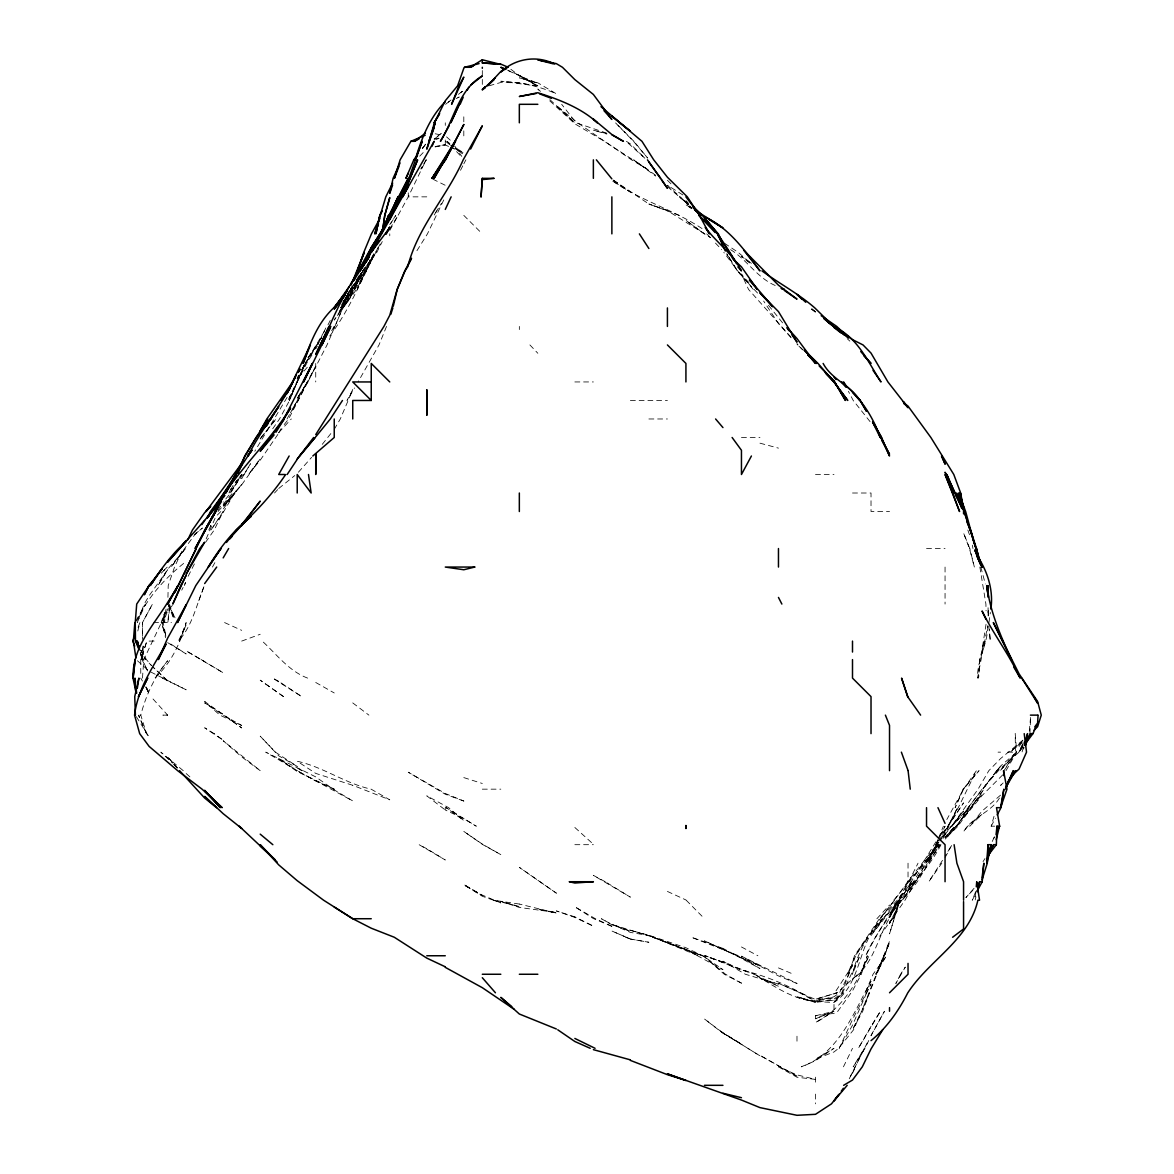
<?xml version="1.0" encoding="UTF-8"?>
<svg xmlns="http://www.w3.org/2000/svg" width="1174" height="1174" viewBox="0 0 1174 1174"><rect width="100%" height="100%" fill="white"/><g stroke="black" fill="none" stroke-linecap="round" stroke-linejoin="round"><path stroke-width="0.75" stroke-dasharray="5 3.75" d="M142.465 636.044L142.48 622.572L152.488 604.067L142.48 622.572L142.465 639.404M988.493 615.851L988.537 607.428M164.786 612.476L164.668 622.572L164.976 612.476M167.941 597.331L168.205 585.562L174.53 567.057L183.159 548.537M1029.965 733.633L1030.581 716.815L1029.114 733.633M143.345 646.14L142.406 659.597L147.63 670.941M142.48 678.102L143.786 659.597L169.496 605.593M975.843 891.814L975.11 900.223L975.932 896.863M169.335 605.755L167.838 622.572L169.995 605.755M987.774 625.947C987.877 644.1 976.959 659.803 977.516 678.102L987.642 625.947M142.993 646.14L141.1 659.597L146.853 641.092L140.733 659.597L140.763 676.429M988.963 622.572L990.386 612.476M986.043 624.26L982.066 649.589L984.252 641.092L979.762 659.597L978.588 678.102L979.82 659.597L985.338 641.092M166.092 609.115L163.025 622.572L164.037 614.163L161.176 622.572L165.872 636.044M137.813 630.996L139.911 622.572L137.96 627.62M994.671 826.188L991.179 826.188L995.053 812.731M352.317 286.456L341.957 307.911L334.238 320.076L356.514 289.406L380.611 243.135M1023.508 747.104L1022.011 752.152L1024.124 747.515M378.189 247.332C362.546 277.299 349.823 309.775 329.072 336.923M136.331 716.668L149.127 737.052L146.501 733.633L140.777 715.127C145.87 695.36 154.601 676.591 167.633 660.786L154.586 678.102C171.008 663.515 180.312 643.367 186.152 622.572L179.343 641.092L186.152 624.759L178.389 641.092C192.595 625.625 196.557 604.39 204.408 585.562L197.57 604.067M370.162 259.483L366.361 270.901L347.783 293.676M359.229 275.949C355.355 289.098 349.104 302.012 339.389 311.814M943.309 838.265L957.485 807.668L942.414 837.649M368.841 262.741C366.229 275.802 352.42 281.951 347.783 294.028L352.743 286.074L343.16 301.747L346.902 295.569M184.406 585.562L185.565 582.553L181.735 590.184M871.02 988.816L889.525 942.839L876.391 974.259L884.712 955.753L889.525 940.946L861.657 1011.284M215.077 518.248L205.377 540.715M975.609 891.814L972.248 900.223L975.521 894.148M373.875 254.01C364.732 274.599 353.095 294.395 338.728 311.814M937.923 839.645C923.542 883.729 883.949 913.269 865.781 955.753C878.988 929.529 894.867 904.611 913.225 881.718L871.02 935.546L889.525 909.997L898.829 900.223L889.525 915.397L908.03 882.29L924.231 863.198L939.097 841.641M938.613 837.972L943.382 826.188M386.525 326.431L378.997 344.936L358.07 381.946M302.466 368.269L304.213 365.055L289.552 400.466L279.5 418.971L272.72 428.774M304.169 365.129L289.318 400.466L300.28 374.77M284.211 424.577L288.628 418.971L327.047 344.936L342.793 307.911L352.743 289.89M334.913 326.431L342.808 307.911L371.248 259.072L362.839 270.901L376.81 252.381L382.284 241.58M883.846 955.753L875.731 974.259L886.443 955.753L873.03 974.259L865.238 992.778L871.02 981.303C853.234 1013.089 838.852 1053.694 801.299 1066.814L815.49 1060.709L833.995 1048.309L815.49 1059.095L833.995 1051.977L838.647 1048.309L853.557 1029.789L869.552 992.778L862.699 1011.284L852.5 1029.789L861.481 1011.284M210.85 525.409L208.796 530.032L210.909 525.409M305.622 363.441L287.982 400.466L306.634 363.441L313.913 351.848M359.655 275.523L353.33 289.406L340.651 307.911L352.743 289.406L361.489 272.441L341.429 307.911L352.743 289.406L359.508 275.523M363.045 270.901C356.544 285.209 350.336 300.353 339.227 311.814M871.02 1035.453L884.462 1011.284L871.02 1035.761M1022.701 744.419L1019.091 752.123L1000.571 768.266L982.066 789.163L963.561 813.964L951.879 826.188L963.561 813.377L1000.571 766.064L1016.757 752.152L1000.571 770.247M231.117 488.384L228.93 493.007L233.964 483.761M301.043 373.141L304.858 365.055M868.775 1040.472L865.033 1048.309L853.204 1066.814L864.343 1048.309L848.978 1079.332L868.511 1040.267M852.5 1073.33L855.626 1066.814M325.829 327.972L317.596 344.936L320.267 340.299M1023.024 743.377L1019.091 751.492L1022.715 745.534M843.446 1066.814L852.5 1048.309M443.772 199.947L427.439 233.875L415.889 252.381M194.385 563.96L187.635 577.3M937.41 841.611L926.535 863.198L938.026 844.693M940.462 835.448L945.055 826.188L938.804 838.529M347.02 295.569L340.827 307.911L350.659 289.406M297.213 400.466L315.733 366.171L307.911 381.946L297.213 398.338L307.28 381.946L297.213 402.183L290.594 412.866M908.691 881.718L918.024 863.198M327.972 324.875L330.32 320.253M938.011 840.07L935.678 844.693L963.561 802.869L947.888 826.188L938.657 837.708M287.102 397.384L254.773 451.271M341.619 304.829L343.967 300.206M460.516 170.289L462.982 165.461M463.803 163.846L465.917 159.84M297.213 378.879L298.856 375.797M302.114 369.619L304.565 364.982L302.672 368.064M136.712 621.031C147.63 597.214 165.549 577.403 186.152 561.451M991.179 826.188L995.449 818.146M297.213 378.468L298.827 375.46M302.041 369.458L304.462 364.938L302.114 369.34M945.055 857.622L952.041 844.693L945.055 856.022M212.465 567.057L214.989 562.419M389.768 230.515L408.273 196.792L426.118 159.84L420.908 169.085L426.323 159.84M297.213 378.189L298.856 375.24M371.248 258.295L373.714 253.863M287.028 418.971L289.567 414.393M290.418 412.881L297.213 400.686L292.018 409.829M939.948 840.114L958.278 807.668L976.445 770.658L963.561 789.163L946.816 819.54M277.856 434.439L260.202 460.252L248.418 474.501L260.202 458.814L241.697 484.818L223.177 507.065L234.609 493.007L223.75 511.526L210.997 530.032L223.177 511.526L214.196 530.032L204.658 543.621M278.708 432.927L282.259 426.72M135.729 621.031L145.503 604.067L137.226 622.572L144.197 604.067L149.127 595.732L167.633 569.801L157.991 585.562L167.633 569.317L185.595 548.537L171.066 567.057L196.087 532.923M324.523 331.053L305.079 363.441M1006.001 770.658L1016.699 752.152L1015.202 733.633L1015.437 752.152L1004.944 769.117M334.238 429.361L340.299 418.971L352.743 389.695L347.02 400.466L354.519 387.948M889.525 922.559L892.343 918.728L889.525 923.542L900.84 900.223L892.959 918.728L899.827 900.223L908.03 883.318L938.364 844.693M942.502 860.337L928.781 881.718L941.783 863.198M361.812 272.427L346.403 296.523M356.368 279.999L359.083 275.45M315.733 348.942L317.332 346.271M940.99 844.693C927.489 871.622 903.32 890.919 889.525 917.73L898.741 900.223L889.085 918.728C877.301 939.185 873.03 964.823 852.5 979.277L857.827 974.259L837.194 992.778L815.49 999.25L836.915 992.778L833.995 993.894L852.5 965.527L847.481 974.259L855.2 955.753L867.513 937.248L855.67 955.753L841.831 992.778L833.995 999.118L815.49 1002.449L796.985 996.638L815.49 1002.273L796.985 997.298L815.49 1001.393C792.744 986.967 767.679 976.298 741.454 969.871L754.544 974.259L705.354 955.753L741.454 970.076L722.949 961.198L745.387 974.259L778.465 984.164L759.96 978.221L778.465 986.277L754.324 974.259C773.461 985.676 792.538 999.529 815.49 1001.393L796.985 991.34L778.465 983.313L815.49 999.47L833.995 997.68L815.49 1000.879L833.995 996.77L839.527 992.778L848.773 974.259L854.496 955.753L879.385 918.728L897.23 900.223L908.03 887.001L937.6 839.102M321.72 337.217L305.269 363.441M390.619 223.823L395.755 215.37L389.768 224.586M436.816 210.733L433.984 215.37L441.527 203.263M301.938 369.605L315.733 347.078L308.234 357.498M362.707 270.901L364.615 267.804M389.768 228.901L398.059 215.37M1022.877 745.974L1019.091 752.152L1023.346 746.444M242.989 474.501L229.84 493.007L241.697 474.501L235.226 482.441M983.034 861.657L984.942 858.576M218.056 510.176L220.624 506.155M361.812 272.295L356.368 280.747L361.841 272.295M297.213 398.338L307.779 381.946M305.387 363.441L315.733 347.621M936.793 844.693L938.862 842.184L907.59 881.718C887.705 911.67 860.586 937.835 852.5 974.259L859.852 955.753L842.55 992.778L833.995 1002.2L843.328 992.778L833.995 1000.365L815.49 1001.583L833.995 1002.464C862.861 983.342 857.152 941.504 882.481 918.728L871.02 933.653L882.643 918.728L908.03 894.06L917.364 881.718L939.772 844.693L927.621 863.198L940.213 844.693M315.733 346.55L321.617 337.818M1003.99 770.658L1016.567 752.152L1005.619 752.152M260.202 438.827L276.037 418.971L260.202 438.489M307.926 357.894L315.733 346.8M260.202 438.959L261.244 437.476M938.554 844.693C925.728 858.062 921.282 877.081 908.03 889.877L914.062 881.718L902.586 900.223L924.393 863.198L938.496 844.693L926.535 861.467L937.967 844.693L925.89 863.198L905.007 900.223L879.003 937.248M951.087 826.188L939.89 840.922L963.561 811.043L951.6 826.188L978.089 789.163L988.831 770.658L1000.571 758.595L1022.906 740.148M422.625 148.262L425.736 143.918L422.464 148.364M894.691 900.223L879.664 918.728M422.625 148.364L425.736 144.064M889.525 922.603L892.343 918.728M235.138 483.042L241.697 474.501L230.691 493.007L223.177 502.134M1002.743 774.84L982.066 795.561L963.561 817.999L983.9 789.163L958.028 826.188L945.055 838.984M362.751 270.901L371.248 259.982L364.967 270.901L357.234 289.406L370.588 259.938L365.598 270.901L350.16 289.406M1019.091 746.415L1022.686 741.704M322.263 444.344L332.066 432.061M893.707 900.223L908.03 882.672M999.441 798.085C990.797 812.687 971.867 817.089 963.561 831.75L967.743 826.188L982.066 814.301L969.739 826.188L982.066 811.073L1000.571 795.121M223.177 504.262L232.599 493.007M945.055 837.708L954.932 826.188L945.055 837.267L956.047 826.188L982.066 794.358L969.519 807.668L956.737 826.188L968.521 807.668L957.192 826.188L945.055 839.263L956.12 826.188L945.055 837.018M298.328 377.661L308.336 366.024M172.387 605.446L167.633 610.95L163.171 622.572L165.96 636.044L161.865 622.572L165.563 637.717M974.053 888.322L965.894 897.582L974.699 888.322M1001.716 768.955L1016.567 752.152M298.416 472.212L311.609 457.346M1022.422 740.97L1010.139 752.152L1022.906 741.322M218.041 511.526L241.697 484.539L223.177 505.906L234.961 493.007L223.177 509.12L217.322 515.092M274.525 493.007L277.666 489.617M876.875 918.728L889.525 905.007M278.708 432.575L291.299 418.971M419.72 156.171L424.43 151.299M161.22 573.22L167.266 567.057L161.22 573.117M1003.154 782.941L1000.571 785.391L1003.227 783.131M434.409 139.06L441.219 133.41L434.116 139.06M194.517 534.537L202.412 528.036L194.561 534.537M278.708 488.487L294.747 475.573M445.562 104.31L451.168 99.981M448.263 102.138L451.08 99.981M456.143 98.631L459.21 97.016L456.084 98.631M815.49 1018.783L833.643 1011.284L815.49 1022.554C842.257 1009.009 857.402 982.183 868.951 955.753L860.087 974.259L867.337 955.753L861.334 974.259L852.5 990.856L837.81 1011.284L833.995 1013.367L815.49 1015.789L815.49 1018.783L833.995 1011.284L833.995 1000.233M435.98 139.515L439.076 138.297M241.697 641.092L260.202 634.268M434.776 139.148L438.284 138.062M489.103 85.79L500.814 82.488L519.334 82.855L535.417 85.79L500.814 81.241C519.935 81.989 538.866 85.907 556.344 93.817L537.839 82.826L519.334 77.851L537.839 83.237L519.334 75.899L537.839 85.79L519.334 75.268L507.55 70.147M815.49 1015.789L833.995 1011.284M435.202 146.955L445.284 144.651L435.202 146.53M435.202 146.691L445.284 145.004L448.659 146.442M426.778 196.85L408.273 196.85L408.273 190.349M574.849 381.946L593.369 381.946M630.379 400.466L667.419 400.466M648.884 418.971L667.419 418.971M741.454 437.476L759.96 437.476M815.49 474.501L833.995 474.501M852.5 493.007L871.02 493.007L871.02 511.526L889.525 511.526M926.535 548.537L945.055 548.537M153.53 622.572L171.477 622.572M149.127 641.092L155.716 641.092M139.75 715.127L140.777 715.127M998.047 752.152L1000.571 752.152M482.309 789.163L500.814 789.163M446.076 807.668L445.284 807.668L445.284 809.987L463.803 818.733L476.306 826.188L446.076 807.668L463.803 820.567L448.659 807.668L426.778 795.84L445.284 809.987M574.849 844.693L593.369 844.693M167.633 715.142L162.893 715.127L167.633 715.127L150.888 696.622M630.379 939.024L648.884 942.267L630.379 939.039L611.874 931.011L630.379 939.039L625.713 937.248M435.202 133.777L441.923 135.083M606.826 133.601L593.369 130.197L606.826 134.056M759.96 443.17L778.465 448.13M606.826 133.176L576.155 122.815L561.686 104.31M463.803 777.599L482.309 783.484M667.419 943.001L704.429 956.575L648.884 935.854L611.874 924.452L601.396 918.728L611.874 924.76L630.379 931.217L611.874 924.32L630.379 932.405L648.884 935.575L630.379 930.322L648.884 935.238L685.924 947.756L702.903 955.753L722.949 969.665L685.924 949.414L648.884 935.414L698.192 955.753L685.924 949.414L652.524 937.248M679.218 215.37L648.884 204.012L611.874 179.108L630.379 192.081L611.874 180.488C640.285 200.622 674.419 209.867 703.006 229.224M667.419 210.425L648.884 204.012L667.419 210.66L710.608 237.647M685.924 949.561L702.14 955.753M778.465 967.904L793.448 974.259M450.332 147.161L463.803 152.899L451.462 145.18M307.632 678.102C288.936 671.161 276.521 654.138 262.228 641.092M508.533 70.792L519.334 75.694L508.225 67.285M224.572 622.572L241.697 630.35M667.419 891.433L685.924 899.959M432.78 179.123L445.284 185.301M162.276 678.102L186.152 689.798L149.127 671.176M741.454 946.963L757.876 955.753M315.733 682.476L334.238 692.968M201.209 659.597L223.177 672.775L186.152 650.866L204.658 661.564M690.503 207.431L685.924 204.775L691.501 208.634M722.949 1032.959L759.96 1055.822L722.949 1032.959L704.429 1018.959L722.949 1033.267L741.454 1044.112L718.429 1029.789M730.58 249.666C746.987 259.748 757.127 277.812 775.383 285.561M167.633 642.618L186.152 653.933L167.633 641.987M449.921 144.211L445.284 141.32L449.569 144.431M682.828 194.928L667.419 185.257L688.522 204.614M626.417 141.32L630.379 143.932L645.274 158.607L626.109 141.32M724.475 243.253L738.211 252.381L751.742 264.033M751.419 263.343L741.454 256.431L751.155 264.223M815.49 311.888L809.84 307.911L815.49 312.284M455.263 148.584L462.38 153.765L455.424 148.071M655.664 175.293L633.652 159.84L655.562 176.085M352.743 702.903L368.9 715.127M449.847 143.566L447.059 141.32L449.451 143.903M183.247 770.658L160.853 752.152L172.461 763.056M688.522 204.217L685.924 201.987L691.779 208.062M812.188 308.865L815.49 311.741M540.51 91.396L537.839 89.048L540.363 91.587M549.887 99.614L574.849 122.815L556.344 105.572L577.667 122.815L631.524 159.84L648.884 170.201L604.39 141.32L574.849 123.813L547.95 99.218M667.419 186.637L688.346 204.555M186.152 773.534L191.553 778.347M446.546 136.859L451.55 141.32M137.446 660.757L147.836 670.016M574.849 827.479L593.369 844.267M748.924 282.582L737.213 270.901L726.853 253.922M847.217 338.684L849.859 341.135M688.478 203.263L685.924 200.842L688.302 203.263M667.419 180.268L671.279 184.098M798.966 346.198L802.781 349.984M463.803 215.37L482.309 233.875M686.203 900.223L704.429 918.655M800.551 347.475L803.045 350.013M149.127 663.119L151.549 665.629L146.427 659.597L141.188 650.337M173.679 764.318L177.289 768.119M529.9 344.936L537.839 353.286M706.748 233.875L710.49 237.823M715.465 243.077L721.702 249.651M754.119 289.406L758.8 294.366M751.815 286.94L741.454 275.861L723.815 252.381M791.129 337.73L778.465 323.598L763.658 301.087M450.64 145.194L461.411 156.817M790.865 337.026L748.542 289.406L741.454 273.997L747.897 282.406M688.346 204.76L679.585 196.85L685.924 201.84L691.75 208.605M727.044 255.022L729.436 257.678M753.268 289.406L737.551 270.901L726.882 253.922M782.574 322.85L768.251 305.035M796.985 343.659L798.071 344.936M796.985 344.011L797.689 344.936M870.051 421.613L853.219 400.466L848.406 391.324M454.617 145.84L461.764 156.391M140.763 678.102L142.436 681.067M145.781 686.995L149.127 692.924L146.046 686.995M168.616 605.608L175.117 617.95L168.909 605.608M140.675 650.337L145.415 659.597L140.939 650.337M147.542 670.941L141.981 659.597L140.293 652.861L143.213 659.597L140.88 652.861M146.046 687.568L149.127 693.863L146.471 687.568M168.117 604.067L173.84 619.212M967.831 530.032L970.194 536.767M980.774 567.057L985.353 583.948M169.496 604.067L174.09 619.212M140.249 652.861L142.23 659.597L140.44 652.861M979.864 567.057L985.911 604.067L986.057 610.803M972.336 545.176L972.967 548.537M988.787 625.947L990.284 641.092L989.447 629.308M945.055 567.057L945.055 604.067M908.03 863.198L908.03 881.718M815.49 1077.16L815.49 1085.319M815.49 1094.109L815.49 1103.839M796.985 1036.202L796.985 1041.177M519.334 326.431L519.334 329.556M482.309 70.543L482.309 77.631M482.309 79.406L482.309 85.79M463.803 116.813L463.803 122.815M463.803 130.872L463.803 137.329M445.284 122.815L445.284 125.413M445.284 140.029L445.284 145.004M389.768 233.875L389.768 235.798M315.733 363.441L315.733 381.946M899.827 900.223L889.525 933.888L899.827 900.223M866.676 992.778L852.5 1025.269L839.19 1048.309L852.5 1019.56L871.02 983.929L866.676 992.778M361.489 272.573L354.489 289.406L361.489 272.573M963.062 789.163L955.122 807.668L963.561 789.163L979.057 770.658L963.062 789.163M994.378 836.989L992.177 841.611L994.422 836.989M900.561 974.259L895.835 983.519L905.301 967.097L900.561 974.259M911.083 881.718L908.03 887.324L911.127 881.718M871.02 1026.34L858.355 1048.309L880.383 1011.284L871.02 1026.34M244.045 474.501L241.697 478.596L250.473 463.701L244.045 474.501M334.238 326.489L331.435 331.097L334.238 326.489M996.697 770.658L982.814 789.163L1000.571 766.534L996.697 770.658M462.395 91.308L458.183 94.566L462.38 91.308M815.49 1079.39L796.985 1077.248L778.465 1066.814L796.985 1074.885L815.49 1079.39M519.334 904.053L493.784 900.223L519.334 906.548L500.814 901.294L519.334 907.443L556.344 912.506L537.839 909.292L556.344 913.079L519.334 904.053M352.743 785.289L315.733 773.402L297.213 761.251C323.29 766.945 345.171 783.454 371.116 789.163L389.768 799.832L352.743 785.289M722.949 948.387L691.427 937.248L738.622 955.753L759.96 968.565L736.509 955.753L704.429 940.814L737.023 955.753L722.949 948.387M574.849 916.865L556.344 910.921L574.849 917.437L593.369 926.139L574.849 916.865M722.949 962.049L704.429 955.753L722.949 962.21M493.462 900.223L482.309 896.261L463.803 884.448L482.309 895.674L463.803 884.829L482.309 895.087L500.814 902.909L493.462 900.223M463.803 801.05L445.284 794.24L408.273 772.228L445.284 793.492L463.803 801.05M796.985 983.46L778.465 975.932L741.454 956.179L796.985 983.46M759.96 965.953L736.509 955.753L759.96 965.953M611.874 926.315L593.369 918.567L574.849 906.798L595.379 918.728L611.874 926.315M334.238 789.163L315.733 780.989L297.213 770.746L352.743 800.932L334.238 789.911L315.733 776.894L265.764 752.152L297.213 770.658L278.708 758.668L297.213 771.538L334.238 789.163M241.697 725.459L219.89 715.127L204.658 701.48L241.697 727.953L223.177 714.188L204.658 702.903L223.177 715.127L241.697 725.459M302.202 770.658L297.213 768.104L302.202 770.658M741.454 983.137L724.255 974.259L704.429 956.751L725.561 974.259L741.454 983.137M426.778 848.729L419.118 844.693L445.284 859.984L426.778 848.729M278.708 681.316L272.676 678.102L301.777 696.622L278.708 681.375M796.985 1076.176L759.96 1055.382L796.985 1076.176M605.212 881.718L593.369 875.349L630.379 897.141L605.212 881.718M500.814 854.628L482.925 844.693L463.803 831.412L482.309 844.091L500.814 854.628M297.213 766.387L278.708 755.807L260.202 736.157L275.406 752.152L297.213 766.387M536.767 85.79L519.334 75.268L536.767 85.79M214.138 733.633L204.658 727.792L223.177 740.192L214.138 733.633M556.344 893.135L519.334 867.366L556.344 893.135M167.633 680.847L152.767 666.876L167.633 680.847M283.536 696.622L260.202 680.172L283.536 696.622M704.429 233.875L685.924 220.33L704.429 233.905M260.202 770.658L241.697 756.907L223.177 740.735L260.202 770.658M633.916 141.32L615.484 122.815L633.476 141.32L647.71 158.094L633.916 141.32M177.289 767.899L167.633 756.863L177.186 767.899M146.515 733.633L138.488 715.127L146.501 733.633M969.827 548.537L963.561 533.025L969.431 548.537L974.361 567.057L969.827 548.537M988.112 615.851L988.068 607.428L988.112 615.851"/><path stroke-width="1.5" d="M987.906 844.693L987.085 863.198L991.164 844.693L987.906 844.693L987.29 863.198L982.066 879.84M987.569 856.081L996.359 844.693L996.975 826.188L999.617 826.188L996.506 807.668L1000.453 807.668M825.293 372.701L834.685 381.946L845.441 400.466L833.995 380.992L819.188 365.95M1025.489 743.597L1032.944 733.633L1037.596 723.067L1038.08 715.127M482.309 178.345L481.047 196.85L482.309 178.345L494.181 178.345L482.309 179.622M134.834 622.572L133.381 641.092L135.905 657.91M133.161 678.102C131.811 649.266 152.077 626.828 166.635 604.067L178.228 585.562L196.219 548.537L178.228 585.562L167.633 604.067L177.861 585.562L175.043 592.283M976.284 886.766L976.724 881.718L979.542 900.223L977.883 900.223C968.99 940.051 929.265 960.009 908.03 992.47L907.796 992.778C898.594 1010.887 886.854 1027.72 871.02 1040.634M982.198 881.718L983.841 863.198L982.066 877.785M996.095 834.597L996.975 826.188M133.352 676.429L135.157 659.597L132.985 678.102L136.272 693.247M382.607 230.515L384.734 215.37L389.768 197.614L384.793 215.37L382.621 230.515L385.776 224.014M990.856 609.115C993.615 590.566 987.701 571.738 977.516 556.241M1001.04 807.668L1003.858 789.163L1000.879 805.995M137.329 688.199L138.899 678.102L134.746 696.622L135.406 715.127M1025.562 745.417L1027.543 733.633L1025.533 740.368M393.275 306.223L397.267 289.406L405.045 270.901L408.273 265.852M996.256 839.645L999.485 826.188L997.298 830.81L999.617 826.188M977.179 891.814L979.644 881.718L981.948 881.718M390.795 314.353L392.879 307.911M988.948 851.429L991.164 844.693M354.343 280.293L363.779 252.381L371.454 233.875L379.965 218.452M392.6 184.993L389.768 193.314L393.085 178.345L400.055 162.922M383.957 228.827L388.535 215.37L381.242 233.875M1000.571 807.668L1006.969 789.163L1003.565 770.658L1003.946 775.706M238.249 472.946L244.72 455.996L267.76 418.971L260.202 430.873L266.836 418.971L292.737 381.946M351.099 285.047L364.278 252.381L353.433 281.1M378.483 223.779L374.667 233.875L385.806 196.85L392.688 183.012M434.087 127.863L426.778 149.171L434.38 122.815L445.284 100.759L457.611 85.79L463.803 68.283L464.493 67.285L479.065 63.631M398.881 166.561L394.391 178.345L400.129 159.84L410.885 141.32L425.193 135.245M134.687 636.044L132.735 641.092L134.716 646.14M398.514 196.85L389.768 215.37L408.273 178.345L388.902 215.37L383.678 228.827L398.001 196.85L389.959 215.37M977.634 886.766L979.644 881.718M432.105 146.148L434.101 141.32L402.609 196.85L417.621 159.84L402.638 196.85L408.273 186.534L371.248 252.381L374.99 246.687M367.374 255.756L371.248 248.374M1005.502 789.163L1013.323 770.658L1005.575 787.622M460.12 104.31L463.187 97.266M382.592 230.794L389.313 215.37L381.711 232.335M470.627 149.039L482.309 125.809L463.202 159.84C447.147 196.102 418.707 225.863 408.273 264.722L411.472 258.559M366.361 261.641L371.248 250.884L378.322 240.963M286.471 394.288L310.406 344.936L303.141 363.441C310.083 343.248 317.655 322.923 333.636 307.911L342.999 296.244M1025.533 744.433L1030.479 733.633L1032.944 733.633M408.273 173.194L405.911 178.345L413.82 159.84L417.063 155.54M986.483 860.116L993.586 844.693L996.359 844.693M207.563 517.763L210.469 511.526L235.695 477.348M445.284 209.427L451.139 196.85M388.946 215.37L380.244 233.875L372.231 246.936M287.527 392.747L292.634 381.946M187.708 539.908L192.419 530.032L204.658 512.671L210.704 506.229L205.949 511.526L243.561 460.986M330.114 327.972L322.014 344.936C334.311 311.873 350.615 281.085 371.145 252.381L389.768 227.624L385.923 233.875L389.768 227.008L386.202 233.875M208.576 516.413L251.603 450.302L247.905 455.996C261.01 430.08 279.485 407.745 292.942 381.946L289.875 388.124M204.658 530.707L195.941 548.537L204.658 530.281L215.59 511.526L195.075 548.537L218.188 507.3M405.881 188.075L389.768 219.333L408.273 179.916L422.214 141.32L415.214 159.84C421.319 138.943 429.699 117.283 445.284 101.698M148.878 585.562L144.314 594.807L149.127 585.562L162.32 568.465L150.257 585.562C160.618 569.639 171.859 553.967 186.152 541.287L167.633 562.082L212.391 511.526L222.106 499.155M166.092 644.174L158.329 659.597L167.633 638.128L186.152 604.786L177.553 622.572L195.809 585.562L220.961 548.537L208.282 567.057C219.714 547.92 233.641 530.076 251.236 516.252L236.312 530.032L226.465 542.476M330.863 326.431L303.596 381.946L312.313 363.441L283.859 418.971L290.565 408.17M241.697 465.286L225.834 493.007L245.161 455.996L256.123 437.476L270.856 418.971L278.708 406.644L264.311 427.351M997.166 814.932L1000.571 808.504M751.419 455.996L741.454 474.501L741.454 450.273L732.106 437.476M977.15 891.11L982.066 881.997M411.472 258.28L404.781 270.901L397.135 289.406L389.768 315.248L383.927 326.431L315.733 434.6M293.397 380.552L296.45 374.917M391.705 215.37L371.248 247.597L350.909 284.167M207.343 517.91L231.704 483.042L224.924 493.007L205.054 530.032L215.693 511.526M293.632 380.361L295.422 377.177M289.142 455.996L278.708 474.501L284.651 474.501M449.231 125.589L440.426 141.32C454.294 119.44 458.564 89.62 482.309 75.928L471.126 84.704M445.284 158.255L455.072 141.32L431.973 178.345L444.183 159.84M165.857 644.174C153.163 666.671 137.681 688.8 134.555 715.127L139.677 733.633L149.127 746.415L177.641 770.658L202.06 789.163L222.135 807.668L204.658 790.924L220.316 807.668L204.658 790.249M1005.751 787.622L1015.539 770.658L1011.504 776.352M223.177 557.899L228.651 548.537M467.193 90.105L468.881 87.228M236.062 474.501L224.924 493.007C245.117 463.481 271.429 438.562 290.404 408.17M439.678 113.555L434.057 122.815L438.738 115.243M208.899 515.709L211.452 511.526L206.595 517.969M370.324 254.024L360.08 270.901L369.399 256.636M882.701 1029.789L871.02 1048.969L862.318 1066.814L852.5 1080.051L843.636 1085.319M1026.678 739.811L1030.479 733.633M353.594 280.527L369.311 256.636M990.709 849.316L993.586 844.693M389.768 218.291L371.248 247.597M266.498 426.103L268.288 423.242M342.47 400.466L330.334 418.971L315.733 436.86M298.181 372.496L300.104 369.472M217.792 507.3L215.091 511.526L219.127 505.701M219.582 504.482L221.387 501.665M376.854 243.84L378.718 240.993M287.16 474.501L297.213 459.357M152.752 581.849L149.127 585.547L136.712 604.067L135.245 622.572L135.465 641.092L138.987 649.501M298.196 372.085L300.133 369.194M201.84 524.617L204.658 520.552M274.129 434.864L260.202 451.33L284.211 418.971L275.963 432.237M349.074 286.779L334.238 307.911L342.999 296.523M251.926 450.156L247.773 455.996L251.926 450.317M839.205 1094.124L831.486 1103.839L815.49 1114.317L796.985 1115.3L759.96 1107.61L741.454 1100.053L667.419 1073.843L685.924 1080.476L667.419 1074.68L630.379 1060.401M841.288 1091.189L843.372 1088.254M223.177 497.791L224.894 495.399M289.435 389.078L281.202 400.466L289.729 389.078M285.664 474.501C273.175 493.007 258.207 509.619 241.697 524.617L260.202 501.122L241.697 525.688M1034.705 726.985L1036.627 724.329M204.658 583.566L216.706 567.057M838.163 1095.269L833.995 1100.948L847.202 1085.319M1007.644 782.045L1016.068 770.658L1012.193 774.341M299.546 455.996L315.16 437.476L297.213 459.019L313.649 437.476M264.458 427.351L270.856 418.971M232.467 535.403L241.697 525.233M345.185 293.676L347.387 290.829L345.185 293.515M229.928 538.881L232.188 536.357M485.376 86.817L482.309 89.899L495.325 77.88M152.752 581.6L149.127 585.562M889.525 992.778L908.03 974.259L908.03 963.399M1034.074 730.184L1037.596 726.735L1041.265 715.127L1037.596 701.465L1019.091 673.861L993.321 622.572L1011.474 659.597C1000.541 635.912 990.196 611.639 986.718 585.562L987.451 592.283M494.195 79.583L487.577 85.79L500.814 71.467L507.491 67.285L500.814 71.981C515.283 58.451 536.914 54.943 554.656 64.1M485.038 87.008L482.309 89.429L485.023 87.977M1011.196 776.322L1019.091 769.014L1026.531 752.152L1024.212 733.633M952.613 937.248L963.561 928.957L963.561 901.617M410.885 141.32L414.613 141.32L425.428 133.161M312.812 455.996L334.238 437.476L334.238 418.971M464.493 67.285L470.202 67.285L482.309 59.771L500.814 64.453M414.613 141.32L419.177 138.796M470.202 67.285L473.239 66.17M536.151 93.494L519.334 96.503L537.839 92.731C558.824 99.394 581.013 107.847 597.361 122.815L593.369 119.117L611.874 134.526L623.409 141.32L611.874 134.79M537.839 104.31L519.334 104.31L519.334 122.815M371.248 381.946L352.743 381.946L371.248 400.466L352.743 400.466L352.743 418.971M1030.42 715.127L1037.596 715.127M371.248 918.728L352.743 918.728L323.613 900.223L297.213 880.676L278.708 864.871L260.202 844.693L274.716 859.5L239.232 826.188L241.697 828.462L223.177 813.685L204.658 796.412L216.574 807.668L204.658 798.056L179.578 770.658M426.778 955.753L445.284 955.753M482.309 974.259L500.814 974.259M519.334 974.259L537.839 974.259M704.429 1085.319L722.949 1085.319M482.309 59.771L482.309 62.897L500.814 64.13L508.225 67.285M482.309 62.897L495.766 64.027M595.071 1048.309L574.849 1038.447M722.949 1093.243L741.454 1097.69M552.983 63.778L537.839 59.889L556.344 63.631L562.463 67.285L574.849 79.612L593.369 94.448L611.874 119.425L603.92 110.605M630.379 1059.858L593.369 1049.644M781.341 288.466L784.217 289.406L781.341 288.452M556.344 1028.967L519.334 1014.013L500.814 997.372L511.791 1006.646M539.512 93.832L551.296 98.308M505.862 69.427L500.814 67.285L505.451 69.383M590.214 1048.309L574.849 1041.499L557.753 1029.789M445.284 966.804L426.778 958.101L394.288 937.248L371.248 928.208L352.743 918.743L334.238 907.032M445.284 967.361L482.309 987.686L514.285 1009.361M704.429 216.75C728.584 227.668 744.654 250.018 759.96 270.901L743.861 250.37L778.465 285.209L796.985 299.121L784.232 290.374M709.067 219.538L722.949 227.917L695.096 210.073L701.465 215.37L694.993 209.794M821.184 315.703L836.754 326.431L848.567 337.672M698.457 213.448L701.245 215.37L696.138 210.528M823.135 363.441C831.691 379.554 850.431 385.204 859.896 400.466L852.5 392.395M903.98 403.284L908.03 406.116L930.865 437.476L953.802 474.501L960.655 493.007L963.561 509.443L958.263 493.007L970.267 530.032L966.921 521.887M761.955 270.901C779.375 283.594 798.467 293.647 814.8 307.911L833.995 326.768C857.754 337.246 867.703 361.636 880.999 381.946L873.016 370.338M838.265 329.468L852.5 339.638L863.037 344.936L871.02 353.095L887.926 381.946L908.03 407.716L903.261 401.669M600.971 106.673L641.973 141.32L653.727 159.84L667.419 177.23L687.318 196.85L699.469 215.37L709.404 233.875L705.266 227.389C716.551 242.548 732.591 253.701 741.454 270.901L737.844 266.924M824.031 318.8L844.576 335.206M833.995 327.517L841.112 333.005M619.725 122.815L611.874 116.109L630.379 131.18L619.769 122.815M903.98 403.695L908.03 406.923L903.452 401.757M824.031 318.345L836.636 328.881M838.265 329.879L848.23 337.951M826.555 320.781L833.481 326.431L826.555 320.649M260.202 834.142L272.852 844.693M805.79 302.276L796.985 294.38L802.106 299.37M732.415 258.397L741.454 266.836L757.259 289.406L749.35 280.146M804.234 350.028L818.029 363.441L833.995 381.946L847.775 400.466L833.995 382.122M274.745 859.471L260.202 845.75L277.064 861.951M693.438 207.006C711.459 222.634 724.211 243.047 736.582 263.181M807.859 355.032L816.179 363.441M667.419 344.936L685.924 363.441L685.924 381.946M389.768 381.946L371.248 363.441L371.248 400.466M698.794 215.37L717.607 233.875L725.297 250.987M808.02 355.091L816.59 363.441L804.351 350.278M826.247 374.022L833.789 381.946M699.044 215.37L715.201 232.599M863.638 355.517L871.02 363.441L860.762 351.54M750.069 280.146L772.521 306.502M693.042 207.607L695.404 210.19M772.521 306.663L759.96 292.913L778.465 311.594L796.985 342.133L791.995 334.986M787.24 327.766L796.985 338.552L815.49 363.441L812.012 359.479M482.309 977.722L495.443 992.778M833.995 377.147L836.049 379.554M715.597 418.971L722.949 427.585M845.911 387.215L841.523 381.946C859.5 396.196 872.766 415.845 880.221 437.476L872.546 422.053M596.377 159.84L611.874 178.888M647.461 159.84L667.419 188.266L661.681 179.769M685.924 196.865L697.958 212.523M648.884 162.027L660.727 178.345M908.03 697.4L901.559 678.102L907.619 696.622L920.621 715.127M787.006 327.854L789.001 330.701M846.483 386.334L843.49 381.946L845.119 385.072M723.859 244.324L736.802 263.768M1019.091 676.297L1020.309 678.102L1013.822 667.184M1021.732 678.102L1037.596 703.182L1034.03 696.622M717.974 235.387L721.951 241.462M639.375 233.875L648.884 248.506M866.456 411.252L860.146 400.466L856.888 397.003L860.146 400.466L866.485 411.252M881.571 437.476L872.781 422.097L881.571 437.476L889.525 455.996L880.852 437.476L889.525 454.265L881.923 440.529M977.106 556.227L980.422 562.375M955.21 494.636L962.724 509.311M946.215 474.501L945.055 472.242L963.561 510.426M778.465 597.434L781.869 604.067M135.935 641.092L139.104 647.256M978.28 559.308L982.066 566.998L964.059 511.526M1019.091 676.239C1008.554 653.492 993.087 633.593 982.066 611.008L985.984 619.27M975.051 550.078L981.361 563.916M937.953 807.668L945.055 823.4M954.932 493.007L946.816 474.501L954.374 493.007M962.885 509.311L956.135 493.007L961.638 508.151M975.154 550.224L980.686 563.681L975.051 550.224L976.739 555.273M961.051 499.243L965.644 511.526L975.256 546.864M885.401 715.127L889.525 725.4L889.525 770.658M901.383 752.152L908.03 770.467M960.772 499.214L963.561 506.963L959.774 493.007M139.119 647.813L136.771 641.092L139.251 649.501M976.519 548.537L979.982 563.681L976.519 548.537L970.56 530.032L974.288 543.489M139.559 649.501L137.329 641.092L139.442 649.501M979.028 560.321L976.122 548.537L977.825 556.96M960.802 498.055L961.491 501.43L960.376 493.007L962.695 506.478M954.11 844.693L956.898 863.198L963.561 881.718L963.561 900.223M308.483 474.501L311.154 493.007L297.213 474.501L297.213 493.007M908.089 770.658L910.246 789.163M135.524 683.151L134.966 678.102L135.817 693.247M136.081 688.199L136.639 693.247M988.464 597.331L987.965 585.562L988.332 597.331M1024.315 742.056L1024.344 745.417M963.561 510.939L963.561 513.918M945.055 881.718L945.055 844.693L926.535 826.188L926.535 807.668M889.525 1007.615L889.525 1011.284M871.02 733.633L871.02 696.622L852.5 678.102L852.5 659.597M852.5 641.092L852.5 652.054M833.995 380.992L833.995 381.99M778.465 548.537L778.465 567.057M667.419 307.911L667.419 326.431M611.874 196.85L611.874 233.875M593.369 159.84L593.369 178.345M519.334 493.007L519.334 511.526M482.309 67.285L482.309 68.327M315.865 455.996L315.733 474.501L315.733 453.883L315.865 455.996M426.778 389.827L426.778 415.214L426.778 389.827M379.833 215.37L375.9 233.875L379.818 215.37L382.225 210.733L379.833 215.37M685.924 825.542L685.924 828.462L685.924 825.542M435.29 122.815L429.009 141.32L435.29 122.815M458.946 85.79L451.608 104.31L463.803 77.102L458.946 85.79M180.752 585.562L172.798 604.067L186.152 575.216L180.752 585.562M329.058 326.431L315.733 354.401L329.058 326.431M459.327 104.31L450.787 122.815L459.386 104.31M463.803 124.547L445.577 159.84L432.311 178.345L445.284 159.84L463.803 124.547M189.718 567.057L186.152 574.262L204.658 542.212L199.727 548.537L189.718 567.057M147.675 678.102L138.473 696.622L147.675 678.102M455.483 141.32L434.101 178.345L455.483 141.32M380.992 233.875L378.072 238.219L380.978 233.875M417.43 155.496L414.305 159.84L417.43 155.54M335.104 307.911L334.238 309.129L345.097 295.1L335.148 307.911M186.152 540.524L179.798 548.537L186.152 540.598M474.751 567.057L463.803 569.757L445.284 567.057L474.751 567.057M593.369 881.718L574.849 883.024L569.214 881.718L593.369 881.718M718.327 233.875L704.429 218.349L717.769 233.875L722.949 243.722L718.327 233.875M982.066 566.998L977.076 556.227L982.066 567.057M945.055 463.994L941.563 455.996L945.055 463.994M952.686 493.007L945.055 474.501L959.554 511.526L952.686 493.007"/></g></svg>
